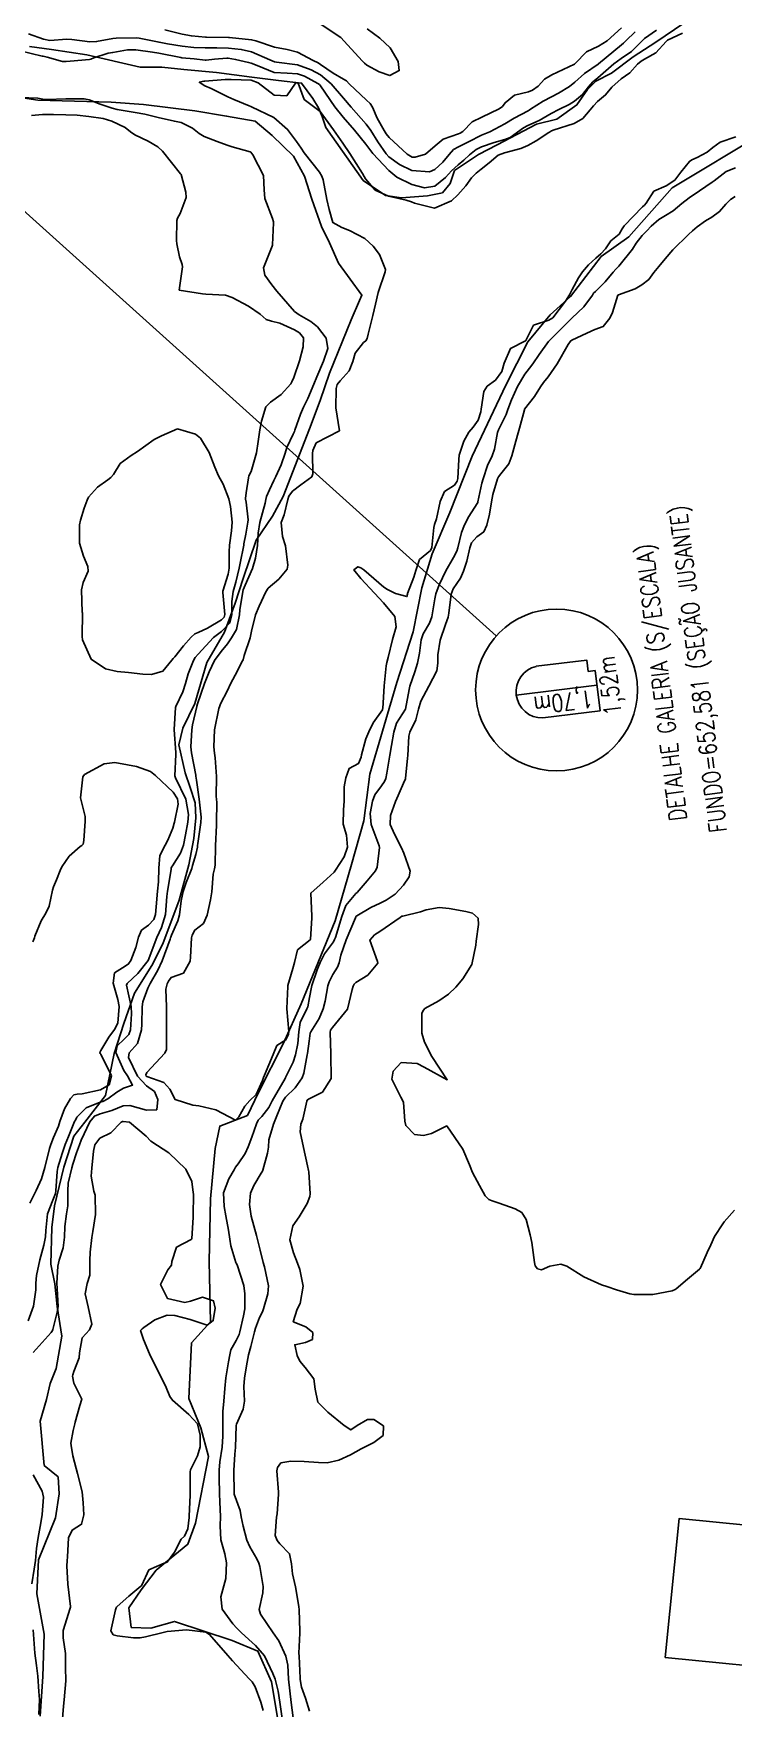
# Model space of a CAD drawing. Header units: metres. Extents: x 292545 to 299085, y 7450245 to 7463078.
# Drawn here: x 296717.6 to 296778.2, y 7461108.6 to 7461253.4 of the extents above; entities that cross this region are included whole.
import ezdxf

# ---------------------------------------------------------------- set-up
doc = ezdxf.new("R2010")
doc.units = ezdxf.units.M
doc.linetypes.add('CONTINUO', pattern=[0])
for name, color, linetype in [('Curvas de Nivel 1m', 11, 'Continuous'), ('Curvas de Nivel 5m', 15, 'Continuous'), ('Edificações', 30, 'Continuous'), ('Hidrografia', 140, 'Continuous'), ('TEXTO', 45, 'Continuous')]:
    doc.layers.add(name, color=color, linetype=linetype)
doc.styles.add('ROMANS', font='romans', dxfattribs={"height": 0.2})

msp = doc.modelspace()

# ---------------------------------------------------------------- linework, layer by layer
at = {"layer": 'Curvas de Nivel 1m', "flags": 128}
for points, elevation in [([(296771.54, 7461253.68), (296770.5, 7461252.94), (296770.37, 7461252.85), (296770.25, 7461252.72), (296769.37, 7461251.84), (296768.48, 7461251.23), (296767.83, 7461250.75), (296766.46, 7461249.56), (296766.03, 7461249.2), (296765.65, 7461248.78), (296765.12, 7461248.1), (296764.43, 7461247.52), (296763.98, 7461247.25), (296763.08, 7461246.81), (296762.42, 7461246.46), (296761.37, 7461245.87), (296760.41, 7461245.44), (296760.02, 7461245.24), (296759.5, 7461244.85), (296758.86, 7461244.39), (296758.4, 7461244.22), (296757.48, 7461243.96), (296756.39, 7461243.58), (296755.93, 7461243.35), (296755.34, 7461242.9), (296754.86, 7461242.42), (296754.37, 7461242.04), (296753.78, 7461241.5), (296753.26, 7461240.92), (296752.35, 7461240.18), (296751.45, 7461240.05), (296750.35, 7461240.32), (296749.06, 7461240.97), (296748.36, 7461241.55), (296746.99, 7461243), (296746.73, 7461243.35), (296746.39, 7461243.82), (296745.41, 7461245.02), (296744.42, 7461246.14), (296743.71, 7461247.04), (296742.45, 7461248.85), (296742.36, 7461248.96), (296742.24, 7461249.05), (296741.07, 7461249.68), (296740.46, 7461249.89), (296739.59, 7461249.96), (296738.46, 7461250.02), (296736.98, 7461250.61), (296736.47, 7461250.83), (296736.24, 7461250.89), (296735.12, 7461251.14), (296734.47, 7461251.25), (296734.37, 7461251.26), (296733.28, 7461251.16), (296732.57, 7461251.07), (296732.47, 7461251.07), (296731.52, 7461251.18), (296730.47, 7461251.28), (296730.37, 7461251.3), (296728.48, 7461251.68), (296727.92, 7461251.78), (296726.48, 7461251.97), (296725.77, 7461251.96), (296724.48, 7461251.75), (296724.09, 7461251.67), (296722.86, 7461251.29), (296722.59, 7461251.17), (296722.47, 7461251.14), (296720.79, 7461250.98), (296720.47, 7461250.96), (296720.13, 7461250.97), (296718.8, 7461251.34), (296718.47, 7461251.41), (296718.39, 7461251.42), (296716.48, 7461251.88)], 652), ([(296768.51, 7461253.88), (296767.25, 7461252.76), (296766.5, 7461252.3), (296765.47, 7461251.8), (296764.49, 7461250.79), (296764.42, 7461250.74), (296762.46, 7461249.82), (296761.84, 7461249.44), (296761.29, 7461248.83), (296760.81, 7461248.47), (296760.45, 7461248.35), (296759.25, 7461248.04), (296758.43, 7461247.39), (296758.21, 7461247.08), (296757.93, 7461246.87), (296756.42, 7461246.16), (296755.57, 7461245.74), (296754.76, 7461244.91), (296754.55, 7461244.76), (296754.4, 7461244.7), (296753.07, 7461244.25), (296752.39, 7461243.66), (296751.53, 7461242.94), (296750.66, 7461242.68), (296750.38, 7461242.7), (296749.95, 7461242.96), (296748.4, 7461244.38), (296748.13, 7461244.71), (296747.96, 7461244.99), (296747.36, 7461246.05), (296746.97, 7461247), (296746.77, 7461247.34), (296746.44, 7461247.62), (296744.94, 7461249.03), (296744.71, 7461249.28), (296744.46, 7461249.43), (296743.56, 7461249.94), (296742.47, 7461250.71), (296742.26, 7461250.84), (296741.83, 7461251.06), (296740.48, 7461251.76), (296739.59, 7461251.99), (296738.49, 7461252.19), (296736.87, 7461252.74), (296736.5, 7461252.84), (296734.6, 7461253.05), (296734.5, 7461253.05), (296732.61, 7461253.07), (296732.5, 7461253.07), (296731.29, 7461253.18), (296730.5, 7461253.33), (296728.98, 7461253.69)], 654), ([(296769.69, 7461253.54), (296768.88, 7461252.74), (296768.68, 7461252.55), (296768.49, 7461252.4), (296766.52, 7461250.77), (296766.47, 7461250.74), (296765.31, 7461249.93), (296764.46, 7461249.18), (296763.99, 7461248.8), (296763.04, 7461248.21), (296762.44, 7461247.91), (296761.73, 7461247.53), (296760.64, 7461246.84), (296760.51, 7461246.75), (296760.42, 7461246.71), (296759.21, 7461246.06), (296758.41, 7461245.58), (296757.1, 7461244.88), (296756.4, 7461244.58), (296755.26, 7461244.03), (296754.39, 7461243.59), (296753.96, 7461243.34), (296753.58, 7461242.92), (296753.04, 7461242.26), (296752.36, 7461241.61), (296751.88, 7461241.41), (296750.36, 7461241.53), (296749.29, 7461242.05), (296748.38, 7461242.73), (296748.15, 7461242.98), (296747.43, 7461244.03), (296746.81, 7461245), (296746.41, 7461245.55), (296745.1, 7461247.02), (296744.44, 7461247.79), (296743.37, 7461249.04), (296742.46, 7461249.81), (296741.66, 7461250.25), (296740.47, 7461250.66), (296738.66, 7461250.91), (296738.47, 7461250.94), (296738.09, 7461251.1), (296736.48, 7461251.81), (296735.61, 7461252.01), (296734.49, 7461252.12), (296733.5, 7461252.15), (296732.49, 7461252.13), (296731.49, 7461252.17), (296730.49, 7461252.28), (296729.21, 7461252.49), (296728.49, 7461252.63), (296726.76, 7461252.97), (296726.5, 7461253), (296724.79, 7461252.97), (296724.5, 7461252.94), (296723.09, 7461252.68), (296722.49, 7461252.65), (296720.94, 7461252.86), (296720.5, 7461252.88), (296719.03, 7461252.79), (296718.5, 7461252.88), (296717.19, 7461253.35)], 653), ([(296773.78, 7461253.41), (296772.49, 7461252.81), (296772.43, 7461252.76), (296772.37, 7461252.7), (296771.48, 7461251.71), (296770.48, 7461251.16), (296770.2, 7461251), (296769.88, 7461250.73), (296769.21, 7461249.99), (296768.46, 7461249.47), (296767.66, 7461248.75), (296767.12, 7461248.08), (296766.43, 7461247.49), (296766.07, 7461247.13), (296765.78, 7461246.78), (296765.16, 7461246.04), (296764.41, 7461245.61), (296762.6, 7461245.02), (296762.4, 7461244.93), (296762.33, 7461244.89), (296762.21, 7461244.82), (296761.13, 7461244.09), (296760.39, 7461243.7), (296759.79, 7461243.45), (296758.39, 7461243.07), (296757.82, 7461242.87), (296757.05, 7461242.2), (296756.36, 7461241.65), (296755.94, 7461241.31), (296755.51, 7461240.9), (296755.03, 7461240.22), (296754.34, 7461239.44), (296753.79, 7461238.92), (296752.33, 7461238.28), (296750.58, 7461238.71), (296750.33, 7461238.83), (296749.86, 7461238.96), (296748.34, 7461239.33), (296747.19, 7461239.84), (296746.35, 7461240.82), (296746.25, 7461241.01), (296746.1, 7461241.27), (296745, 7461243.02), (296744.39, 7461243.91), (296743.58, 7461245.04), (296742.43, 7461246.65), (296741.84, 7461247.06), (296741.05, 7461247.68), (296740.53, 7461249.08), (296740.49, 7461249.11), (296740.45, 7461249.12), (296740.41, 7461249.13), (296740.3, 7461249.08), (296739.54, 7461248), (296738.44, 7461248.05), (296737.08, 7461249.11), (296736.46, 7461249.36), (296734.72, 7461249.41), (296734.46, 7461249.41), (296734.2, 7461249.41), (296732.45, 7461249.27), (296732.36, 7461249.26), (296731.97, 7461249.17), (296732.45, 7461248.87), (296732.99, 7461248.62), (296734.44, 7461247.91), (296734.97, 7461247.67), (296736.29, 7461247.12), (296736.43, 7461247.08), (296736.5, 7461247.05), (296738.42, 7461246.13), (296739.61, 7461245.09), (296740.39, 7461244.05), (296740.78, 7461243.46), (296741.05, 7461243.07), (296742.36, 7461241.4), (296742.57, 7461241.05), (296742.68, 7461240.72), (296743, 7461239.04), (296743.2, 7461238.17), (296743.54, 7461237.04), (296744.31, 7461236.62), (296744.97, 7461236.36), (296746.29, 7461235.65), (296747.02, 7461235), (296747.55, 7461234.26), (296748.07, 7461232.98), (296748.05, 7461232.77), (296747.45, 7461230.99), (296747.23, 7461229.99), (296746.99, 7461229), (296746.57, 7461227.38), (296746.51, 7461227.01), (296746.38, 7461226.81), (296746.19, 7461226.67), (296745.45, 7461225.74), (296745.25, 7461225.02), (296744.95, 7461224.22), (296744.15, 7461223.36), (296743.91, 7461223.03), (296743.81, 7461222.7), (296743.8, 7461221.03), (296744.09, 7461219.03), (296742.08, 7461217.98), (296741.8, 7461217.34), (296741.76, 7461217.06), (296741.81, 7461215.31), (296741.71, 7461215.06), (296740.75, 7461214.36), (296740.03, 7461213.8), (296739.73, 7461213.38), (296739.64, 7461213.08), (296739.33, 7461211.77), (296739.06, 7461211.09), (296739.18, 7461209.9), (296739.44, 7461209.09), (296739.64, 7461207.4), (296739.57, 7461207.08), (296738.85, 7461206.19), (296737.94, 7461205.41), (296737.74, 7461205.1), (296737.16, 7461203.86), (296736.84, 7461203.12), (296736.48, 7461201.71), (296736.38, 7461201.12), (296735.87, 7461199.59), (296735.76, 7461199.24), (296735.72, 7461199.13), (296735.07, 7461197.91), (296734.67, 7461197.14), (296734.4, 7461196.57), (296733.82, 7461195.43), (296733.71, 7461195.15), (296733.67, 7461195.01), (296733.28, 7461193.16), (296733.24, 7461191.69), (296733.29, 7461191.16), (296733.35, 7461190.74), (296733.47, 7461189.15), (296733.44, 7461187.43), (296733.46, 7461187.15), (296733.48, 7461186.92), (296733.46, 7461185.15), (296733.45, 7461184.92), (296733.39, 7461183.15), (296733.34, 7461181.46), (296733.29, 7461181.16), (296733.17, 7461180.69), (296733.07, 7461179.16), (296732.94, 7461178.48), (296732.65, 7461177.16), (296732.33, 7461176.43), (296731.58, 7461175.86), (296731.35, 7461175.41), (296731.3, 7461175.18), (296731.21, 7461173.53), (296731.17, 7461173.18), (296730.6, 7461172.13), (296729.53, 7461171.75), (296729.3, 7461171.43), (296729.2, 7461171.2), (296729.07, 7461170.76), (296729.14, 7461169.21), (296729.15, 7461168.86), (296729.15, 7461167.2), (296729.13, 7461165.53), (296728.98, 7461165.21), (296727.44, 7461163.55), (296727.34, 7461163.33), (296727.37, 7461163.23), (296727.43, 7461163.19), (296728.91, 7461162.69), (296729.42, 7461162.11), (296729.89, 7461161.2), (296731.41, 7461160.71), (296731.93, 7461160.65), (296733.4, 7461160.31), (296735.11, 7461159.41), (296735.39, 7461159.7), (296735.9, 7461160.63), (296736.34, 7461161.12), (296736.89, 7461161.65), (296737.43, 7461162.86), (296737.53, 7461163.11), (296737.62, 7461163.3), (296738.37, 7461165.1), (296738.69, 7461165.87), (296739.47, 7461166.36), (296739.69, 7461166.87), (296739.71, 7461167.08), (296739.55, 7461169.04), (296739.55, 7461169.08), (296739.62, 7461170.98), (296739.63, 7461171.08), (296740.08, 7461172.54), (296740.21, 7461173.07), (296740.48, 7461174.15), (296741.57, 7461175.03), (296741.59, 7461175.05), (296741.72, 7461176.93), (296741.72, 7461177.06), (296741.62, 7461179.06), (296742.68, 7461180), (296743.64, 7461180.88), (296743.77, 7461181.04), (296744.5, 7461182.19), (296744.8, 7461183.02), (296744.71, 7461184.06), (296744.43, 7461185.02), (296744.46, 7461186.27), (296744.5, 7461187.02), (296744.5, 7461188.25), (296744.64, 7461189.02), (296744.93, 7461189.84), (296745.76, 7461190.26), (296745.97, 7461190.8), (296746.02, 7461191.01), (296746.39, 7461192.39), (296746.65, 7461193), (296747.03, 7461193.77), (296747.81, 7461194.9), (296747.83, 7461194.98), (296747.84, 7461195.01), (296747.96, 7461196.99), (296748.13, 7461198.72), (296748.19, 7461198.99), (296748.31, 7461199.43), (296748.7, 7461200.98), (296749.01, 7461202.09), (296748.9, 7461202.97), (296747.92, 7461204.16), (296747.12, 7461205), (296745.95, 7461206.26), (296745.35, 7461207.02), (296745.7, 7461207.27), (296745.95, 7461207.19), (296746.2, 7461207.01), (296747.94, 7461205.5), (296748.26, 7461205.3), (296748.96, 7461204.97), (296749.93, 7461204.69), (296749.98, 7461204.91), (296749.99, 7461204.96), (296750.52, 7461206.38), (296750.71, 7461206.95), (296751.02, 7461207.89), (296751.97, 7461208.68), (296752.08, 7461208.94), (296752.25, 7461210.68), (296752.32, 7461210.94), (296752.5, 7461211.43), (296752.81, 7461212.93), (296753.18, 7461213.78), (296754.04, 7461214.34), (296754.29, 7461214.67), (296754.35, 7461214.91), (296754.43, 7461216.55), (296754.47, 7461216.91), (296754.87, 7461218.12), (296755.3, 7461218.9), (296755.66, 7461219.34), (296756.11, 7461219.94), (296756.34, 7461220.67), (296756.37, 7461220.89), (296756.59, 7461222.43), (296756.87, 7461222.88), (296757.6, 7461223.42), (296758.16, 7461224.17), (296758.34, 7461224.87), (296758.89, 7461226.15), (296760.19, 7461226.8), (296760.22, 7461226.82), (296760.22, 7461226.84), (296760.89, 7461228.15), (296762.21, 7461228.61), (296762.55, 7461228.81), (296763.66, 7461230.23), (296763.99, 7461230.79), (296764.08, 7461230.95), (296764.24, 7461231.24), (296764.78, 7461232.26), (296765.14, 7461232.78), (296765.65, 7461233.39), (296766.27, 7461233.96), (296766.71, 7461234.33), (296767.11, 7461234.76), (296767.59, 7461235.46), (296768.3, 7461236.04), (296768.57, 7461236.49), (296768.74, 7461236.74), (296770.33, 7461238.41), (296770.5, 7461238.55), (296770.64, 7461238.72), (296771.3, 7461239.75), (296772.35, 7461240.2), (296773.11, 7461240.69), (296773.64, 7461241.4), (296774.38, 7461242.32), (296774.59, 7461242.46), (296775.06, 7461242.66), (296775.91, 7461243.13), (296776.39, 7461243.53), (296777.05, 7461243.99), (296778.4, 7461244.44)], 651), ([(296716.44, 7461247.86), (296718, 7461247.78), (296718.44, 7461247.71), (296718.78, 7461247.68), (296720.44, 7461247.73), (296722, 7461247.73), (296722.44, 7461247.64), (296723.4, 7461247.28), (296724.43, 7461246.92), (296724.88, 7461246.81), (296726.42, 7461246.55), (296727.25, 7461246.4), (296728.42, 7461246.11), (296729.82, 7461245.79), (296730.41, 7461245.68), (296731.4, 7461245.19), (296731.97, 7461244.75), (296732.4, 7461244.49), (296733.51, 7461244.04), (296734.39, 7461243.72), (296734.83, 7461243.58), (296736.38, 7461243.15), (296736.42, 7461243.12), (296736.6, 7461242.89), (296737.54, 7461241.11), (296737.59, 7461239.86), (296737.63, 7461239.11), (296738.32, 7461237.4), (296738.4, 7461237.1), (296738.4, 7461237.01), (296738.32, 7461235.1), (296738.31, 7461235.07), (296738.28, 7461235), (296737.53, 7461233.11), (296737.63, 7461232.49), (296738.25, 7461231.64), (296738.68, 7461231.1), (296740.22, 7461229.36), (296740.6, 7461229.07), (296741.62, 7461228.47), (296742.2, 7461228.03), (296742.94, 7461227.04), (296743.08, 7461226.15), (296742.72, 7461225.04), (296742.15, 7461223.71), (296741.89, 7461223.06), (296741.37, 7461221.83), (296741, 7461221.07), (296740.73, 7461220.46), (296740.24, 7461219.08), (296740.2, 7461218.97), (296740.09, 7461218.74), (296739.56, 7461217.6), (296739.39, 7461217.09), (296739.05, 7461216.1), (296738.6, 7461215.09), (296738.42, 7461214.72), (296738.04, 7461213.92), (296737.78, 7461213.35), (296737.74, 7461213.1), (296737.68, 7461212.77), (296737.2, 7461211.11), (296737.06, 7461210.18), (296737.01, 7461209.11), (296736.85, 7461208.01), (296736.59, 7461207.12), (296735.94, 7461205.69), (296735.78, 7461205.28), (296735.74, 7461205.13), (296735.49, 7461203.55), (296735.46, 7461203.13), (296735.18, 7461201.85), (296734.77, 7461201.14), (296734.4, 7461200.62), (296733.87, 7461199.95), (296733.3, 7461199.16), (296732.82, 7461198.19), (296732.42, 7461197.17), (296731.82, 7461195.41), (296731.76, 7461195.23), (296731.75, 7461195.18), (296731.38, 7461193.61), (296731.32, 7461193.18), (296731.25, 7461191.71), (296731.29, 7461191.18), (296731.66, 7461189.26), (296731.68, 7461189.18), (296731.74, 7461188.81), (296731.97, 7461187.18), (296732.13, 7461185.61), (296732.11, 7461185.17), (296731.84, 7461183.34), (296731.83, 7461183.18), (296731.81, 7461183.04), (296731.66, 7461182.4), (296731.4, 7461181.43), (296731.32, 7461181.18), (296730.85, 7461179.97), (296730.58, 7461179.19), (296730.41, 7461178.39), (296730.26, 7461177.19), (296730.12, 7461176.67), (296729.58, 7461175.42), (296729.51, 7461175.26), (296729.49, 7461175.2), (296729.44, 7461175.07), (296728.75, 7461173.21), (296728.38, 7461172.38), (296727.73, 7461171.23), (296727.52, 7461170.85), (296727.08, 7461169.66), (296727.04, 7461169.23), (296727.01, 7461167.72), (296726.97, 7461167.24), (296726.64, 7461166.06), (296725.91, 7461165.25), (296725.84, 7461164.85), (296726.64, 7461163.24), (296727.42, 7461162.39), (296728.09, 7461161.89), (296728.4, 7461161.22), (296728.29, 7461160.33), (296727.4, 7461160.29), (296725.96, 7461160.69), (296725.4, 7461160.67), (296724.4, 7461160.25), (296723.39, 7461159.98), (296722.9, 7461159.77), (296722.5, 7461159.28), (296721.76, 7461157.69), (296721.6, 7461157.3), (296721.36, 7461156.61), (296721.03, 7461155.62), (296720.94, 7461155.3), (296720.64, 7461153.99), (296720.6, 7461153.31), (296720.59, 7461152.02), (296720.49, 7461151.31), (296720.35, 7461150.24), (296720.31, 7461149.31), (296720.19, 7461148.38), (296719.86, 7461147.31), (296719.74, 7461146.81), (296719.65, 7461145.32), (296719.67, 7461144.86), (296719.76, 7461143.31), (296719.69, 7461142.81), (296719.29, 7461141.32), (296719.26, 7461141.23), (296719.17, 7461141.06), (296717.61, 7461139.34)], 652), ([(296717.46, 7461246.3), (296718.42, 7461246.37), (296719.36, 7461246.38), (296720.42, 7461246.36), (296721.41, 7461246.31), (296722.42, 7461246.22), (296723.67, 7461246.02), (296724.41, 7461245.81), (296725.55, 7461245.25), (296726.02, 7461244.87), (296726.4, 7461244.61), (296727.55, 7461244.07), (296728.39, 7461243.59), (296728.8, 7461243.22), (296730.36, 7461241.26), (296730.39, 7461241.22), (296730.4, 7461241.2), (296730.82, 7461239.67), (296730.84, 7461239.19), (296730.32, 7461237.81), (296730.1, 7461237.42), (296730.02, 7461237.2), (296730, 7461235.49), (296730.02, 7461235.2), (296730.27, 7461234.06), (296730.48, 7461233.41), (296730.52, 7461233.2), (296730.24, 7461231.2), (296732.24, 7461230.87), (296732.55, 7461230.85), (296734.24, 7461230.75), (296734.82, 7461230.56), (296736.22, 7461229.82), (296737.23, 7461229.11), (296737.75, 7461228.64), (296738.21, 7461228.52), (296738.95, 7461228.35), (296740.2, 7461227.76), (296740.63, 7461227.5), (296740.98, 7461227.07), (296740.96, 7461226.29), (296740.63, 7461225.07), (296740.15, 7461223.65), (296739.97, 7461223.25), (296739.88, 7461223.08), (296739.07, 7461222.16), (296738.13, 7461221.5), (296737.73, 7461221.11), (296737.35, 7461219.86), (296737.2, 7461219.11), (296737.08, 7461218.11), (296736.92, 7461217.12), (296736.45, 7461215.52), (296736.27, 7461215.13), (296736.22, 7461214.96), (296736.03, 7461213.68), (296735.97, 7461213.18), (296735.98, 7461213.13), (296736.02, 7461212.85), (296736.2, 7461211.32), (296736.18, 7461211.13), (296735.99, 7461210.09), (296735.84, 7461209.27), (296735.82, 7461209.13), (296735.5, 7461207.59), (296735.42, 7461207.14), (296735.13, 7461205.95), (296734.9, 7461205.14), (296734.79, 7461204.27), (296734.8, 7461203.14), (296734.62, 7461202.42), (296733.89, 7461201.69), (296733.21, 7461201.16), (296731.87, 7461199.71), (296731.63, 7461199.42), (296731.47, 7461199.18), (296731.01, 7461198.02), (296730.79, 7461197.19), (296730.55, 7461196.47), (296729.94, 7461195.2), (296729.91, 7461195.1), (296729.81, 7461193.2), (296729.81, 7461193.18), (296729.93, 7461191.2), (296729.93, 7461191.03), (296729.85, 7461189.2), (296729.91, 7461189.02), (296730.8, 7461187.19), (296731.04, 7461185.85), (296730.97, 7461185.19), (296730.77, 7461184.1), (296730.6, 7461183.19), (296730.36, 7461182.5), (296729.65, 7461181.42), (296729.56, 7461181.29), (296729.55, 7461181.2), (296729.54, 7461181.09), (296729.22, 7461179.21), (296729.17, 7461178.76), (296729.04, 7461177.21), (296728.71, 7461176.09), (296728.31, 7461175.22), (296727.55, 7461173.23), (296726.66, 7461172.11), (296725.73, 7461171.25), (296725.68, 7461171.09), (296726.07, 7461169.24), (296726.11, 7461168.63), (296726.01, 7461167.24), (296725.88, 7461166.84), (296725.47, 7461166.43), (296724.87, 7461165.85), (296724.75, 7461165.26), (296725.44, 7461163.73), (296725.76, 7461163.25), (296726.2, 7461162.46), (296725.42, 7461162.19), (296724.84, 7461161.83), (296724.06, 7461161.26), (296723.63, 7461161.05), (296723.41, 7461160.98), (296722.19, 7461160.5), (296721.39, 7461159.67), (296721.26, 7461159.43), (296721.19, 7461159.3), (296720.65, 7461158.02), (296720.38, 7461157.31), (296720.12, 7461156.54), (296719.73, 7461155.32), (296719.67, 7461154.99), (296719.57, 7461153.32), (296719.54, 7461153.09), (296719.3, 7461152.51), (296718.85, 7461151.33), (296718.71, 7461149.89), (296718.68, 7461149.33), (296718.53, 7461148.61), (296718.17, 7461147.34), (296717.88, 7461145.99), (296717.82, 7461145.34), (296717.82, 7461144.74), (296717.63, 7461143.34), (296717.18, 7461142.08)], 653), ([(296739.24, 7461107.09), (296738.97, 7461108.91), (296738.95, 7461109.09), (296738.8, 7461110.06), (296738.53, 7461111.09), (296738.35, 7461111.57), (296737.62, 7461113.1), (296736.85, 7461113.99), (296736.26, 7461114.52), (296735.6, 7461115.13), (296735.23, 7461115.49), (296734.87, 7461115.86), (296733.94, 7461117.15), (296733.83, 7461118.22), (296734.11, 7461119.15), (296734.27, 7461119.8), (296734.34, 7461121.15), (296734.17, 7461121.92), (296733.85, 7461123.15), (296733.78, 7461124.34), (296733.8, 7461125.15), (296733.76, 7461126.38), (296733.73, 7461127.15), (296733.68, 7461128.49), (296733.69, 7461129.15), (296733.76, 7461129.87), (296733.94, 7461131.15), (296734.01, 7461132.1), (296734.01, 7461133.15), (296734.02, 7461134.22), (296734.1, 7461135.14), (296734.18, 7461136.21), (296734.27, 7461137.14), (296734.51, 7461138.52), (296734.61, 7461139.14), (296734.71, 7461139.57), (296735.16, 7461140.38), (296735.41, 7461140.89), (296735.48, 7461141.13), (296735.81, 7461142.5), (296735.9, 7461143.12), (296735.91, 7461144.42), (296735.84, 7461145.12), (296735.24, 7461146.9), (296735.16, 7461147.05), (296735.13, 7461147.13), (296734.69, 7461148.57), (296734.61, 7461149.14), (296734.5, 7461149.92), (296734.28, 7461151.15), (296734.12, 7461151.97), (296734.06, 7461153.15), (296734.52, 7461154.34), (296734.98, 7461155.14), (296735.11, 7461155.36), (296735.34, 7461155.66), (296735.93, 7461156.55), (296736.19, 7461157.12), (296736.53, 7461157.96), (296736.91, 7461159.11), (296737.08, 7461159.43), (296737.39, 7461159.74), (296737.98, 7461160.53), (296738.29, 7461161.1), (296739.4, 7461163.04), (296739.42, 7461163.08), (296739.43, 7461163.11), (296740.09, 7461164.43), (296740.29, 7461165.07), (296740.49, 7461166.05), (296740.58, 7461167.07), (296740.7, 7461167.86), (296741.29, 7461169.06), (296741.36, 7461169.21), (296741.51, 7461170.02), (296741.67, 7461170.91), (296741.7, 7461171.06), (296742.18, 7461172.42), (296742.42, 7461173.05), (296742.81, 7461173.8), (296743.57, 7461174.84), (296743.68, 7461175.04), (296743.75, 7461175.22), (296744.3, 7461177.03), (296744.65, 7461177.99), (296745.51, 7461179.01), (296745.62, 7461179.12), (296746.51, 7461180.13), (296747.22, 7461180.99), (296747.35, 7461181.29), (296747.56, 7461182.99), (296747.53, 7461183.14), (296746.83, 7461185), (296746.76, 7461185.95), (296746.95, 7461187), (296747.16, 7461187.55), (296747.73, 7461188.34), (296748, 7461188.72), (296748.1, 7461188.98), (296748.19, 7461189.43), (296748.47, 7461190.98), (296748.6, 7461191.81), (296748.79, 7461192.97), (296749.03, 7461193.74), (296749.81, 7461194.96), (296750.12, 7461196.67), (296750.2, 7461196.96), (296750.62, 7461198.19), (296750.85, 7461198.95), (296751.01, 7461199.81), (296751.18, 7461200.95), (296751.35, 7461201.48), (296751.9, 7461202.41), (296752.09, 7461202.94), (296752.35, 7461204.51), (296752.44, 7461204.93), (296752.74, 7461205.72), (296753.29, 7461206.92), (296753.96, 7461208.07), (296754.26, 7461208.62), (296754.34, 7461208.91), (296754.65, 7461210.25), (296754.91, 7461210.9), (296755.29, 7461211.62), (296756.02, 7461212.74), (296756.07, 7461212.84), (296756.08, 7461212.89), (296756.43, 7461214.5), (296756.52, 7461214.89), (296756.9, 7461216.04), (296757.31, 7461216.88), (296757.51, 7461217.44), (296757.77, 7461218.87), (296757.85, 7461219.12), (296758.1, 7461219.58), (296758.53, 7461220.45), (296758.68, 7461220.86), (296758.98, 7461221.71), (296759.49, 7461222.85), (296760.15, 7461223.94), (296760.55, 7461224.45), (296760.84, 7461224.83), (296761.38, 7461225.62), (296762.19, 7461226.76), (296762.24, 7461226.82), (296764.21, 7461228.77), (296765.25, 7461229.75), (296765.99, 7461230.77), (296766.09, 7461230.92), (296766.24, 7461231.07), (296767.09, 7461231.92), (296767.79, 7461232.75), (296768.02, 7461233), (296768.27, 7461233.26), (296769.45, 7461234.73), (296769.77, 7461235.24), (296770.3, 7461235.92), (296770.7, 7461236.32), (296771.08, 7461236.71), (296771.73, 7461237.29), (296772.32, 7461237.66), (296772.96, 7461238.06), (296773.71, 7461238.68), (296774.34, 7461239.18), (296775.24, 7461239.77), (296776.35, 7461240.52), (296776.42, 7461240.58), (296776.51, 7461240.65), (296777.56, 7461241.44), (296778.37, 7461241.78)], 652), ([(296740.1, 7461107.75), (296739.92, 7461109.08), (296739.8, 7461110.09), (296739.7, 7461111.08), (296739.62, 7461112.29), (296739.47, 7461113.08), (296738.86, 7461114.4), (296738.37, 7461115.09), (296737.28, 7461116.71), (296737.16, 7461117.11), (296737.47, 7461118.54), (296737.49, 7461119.1), (296737.21, 7461120.83), (296737.12, 7461121.11), (296736.94, 7461121.48), (296736.34, 7461122.52), (296736.09, 7461123.12), (296735.77, 7461124.33), (296735.61, 7461125.13), (296735.51, 7461125.66), (296735, 7461127.09), (296734.99, 7461127.14), (296734.95, 7461129.14), (296735.05, 7461130.54), (296735.12, 7461131.13), (296735.17, 7461133.03), (296735.2, 7461133.13), (296735.78, 7461134.44), (296735.88, 7461135.12), (296735.84, 7461136.4), (296735.88, 7461137.12), (296736.06, 7461138.19), (296736.24, 7461139.12), (296736.43, 7461139.84), (296736.75, 7461141.11), (296736.84, 7461141.45), (296737.19, 7461142.35), (296737.43, 7461142.86), (296737.52, 7461143.11), (296737.9, 7461144.42), (296737.96, 7461145.1), (296737.62, 7461146.73), (296737.51, 7461147.11), (296737.25, 7461148.17), (296737.02, 7461149.11), (296736.92, 7461149.46), (296736.46, 7461151.12), (296736.31, 7461152.12), (296736.4, 7461153.12), (296736.68, 7461153.76), (296737.33, 7461154.85), (296737.43, 7461155.01), (296737.46, 7461155.11), (296737.88, 7461156.58), (296737.95, 7461157.1), (296738, 7461157.73), (296738.39, 7461159.09), (296738.69, 7461159.8), (296739.2, 7461161.08), (296739.42, 7461161.41), (296740.27, 7461162.22), (296740.88, 7461163.07), (296741.02, 7461163.48), (296741.32, 7461165.06), (296741.33, 7461165.19), (296741.47, 7461166.26), (296741.58, 7461166.96), (296741.62, 7461167.06), (296742.33, 7461168.21), (296742.7, 7461169.05), (296742.86, 7461169.7), (296743.1, 7461171.04), (296743.2, 7461171.37), (296743.54, 7461172.03), (296743.93, 7461172.65), (296744.07, 7461173.03), (296744.21, 7461173.68), (296744.69, 7461175.02), (296745.5, 7461176.92), (296745.53, 7461177.01), (296745.55, 7461177.06), (296745.59, 7461177.1), (296746.8, 7461177.8), (296747.61, 7461178.2), (296748.14, 7461178.45), (296748.93, 7461178.97), (296749.63, 7461179.74), (296750.13, 7461180.46), (296750.23, 7461180.95), (296749.67, 7461182.52), (296749.47, 7461182.96), (296748.86, 7461184.15), (296748.49, 7461184.98), (296748.51, 7461185.78), (296748.96, 7461186.97), (296749.19, 7461187.5), (296749.74, 7461188.76), (296749.8, 7461188.9), (296749.81, 7461188.96), (296750, 7461190.71), (296750.02, 7461190.96), (296750.1, 7461192.64), (296750.19, 7461192.96), (296750.72, 7461194.03), (296750.95, 7461194.95), (296751.13, 7461195.64), (296751.83, 7461196.94), (296752.51, 7461198.28), (296752.6, 7461198.93), (296752.61, 7461199.67), (296752.8, 7461200.93), (296753.26, 7461202.28), (296753.49, 7461202.92), (296753.56, 7461203.27), (296753.75, 7461204.91), (296753.94, 7461205.37), (296754.57, 7461206.28), (296754.83, 7461206.9), (296755.11, 7461207.75), (296755.38, 7461208.9), (296755.52, 7461209.35), (296755.99, 7461209.85), (296756.58, 7461210.3), (296756.85, 7461210.88), (296757.07, 7461211.82), (296757.25, 7461212.88), (296757.37, 7461213.53), (296757.78, 7461214.87), (296757.86, 7461215.06), (296758.05, 7461215.31), (296758.75, 7461216.17), (296759.01, 7461216.86), (296759.35, 7461218.12), (296759.57, 7461218.85), (296759.69, 7461219.26), (296760.1, 7461220.84), (296760.12, 7461220.9), (296760.96, 7461222.01), (296761.48, 7461222.83), (296761.76, 7461223.21), (296762.15, 7461223.7), (296762.92, 7461224.81), (296763.88, 7461226.49), (296764.08, 7461226.79), (296764.19, 7461226.88), (296765.5, 7461227.47), (296766.2, 7461227.78), (296766.92, 7461228.05), (296767.48, 7461228.76), (296767.71, 7461229.27), (296768.18, 7461230.75), (296768.2, 7461230.78), (296768.23, 7461230.8), (296769.67, 7461231.3), (296770.25, 7461231.65), (296770.86, 7461232.11), (296771.29, 7461232.71), (296771.72, 7461233.25), (296772.27, 7461233.89), (296772.94, 7461234.69), (296774.3, 7461235.99), (296774.64, 7461236.33), (296775.04, 7461236.66), (296775.78, 7461237.18), (296776.32, 7461237.51), (296776.99, 7461237.98), (296777.53, 7461238.64), (296777.94, 7461239.04), (296778.34, 7461239.29)], 653), ([(296717.57, 7461174.84), (296717.71, 7461175.2), (296717.75, 7461175.34), (296718.28, 7461176.65), (296718.69, 7461177.33), (296718.99, 7461177.94), (296719.26, 7461179.32), (296719.35, 7461179.6), (296719.63, 7461180.21), (296719.94, 7461181.02), (296720.08, 7461181.32), (296720.73, 7461182.24), (296721.67, 7461183.09), (296721.8, 7461183.17), (296721.92, 7461183.3), (296721.98, 7461183.6), (296722.11, 7461185.29), (296722.1, 7461185.69), (296721.71, 7461187.3), (296721.91, 7461189.12), (296722.04, 7461189.3), (296723.75, 7461190.24), (296724.68, 7461190.34), (296725.75, 7461190.15), (296726.53, 7461190.01), (296727.75, 7461189.57), (296728.19, 7461189.22), (296729.72, 7461187.77), (296730.09, 7461187.2), (296730.15, 7461186.75), (296729.82, 7461185.2), (296729.8, 7461185.09), (296729.69, 7461184.68), (296729.25, 7461183.63), (296729.01, 7461183.21), (296728.57, 7461182.3), (296728.46, 7461181.21), (296728.44, 7461180.03), (296728.37, 7461179.22), (296728.25, 7461177.86), (296728.19, 7461177.22), (296728.04, 7461176.78), (296727.59, 7461176.29), (296726.97, 7461175.85), (296726.7, 7461175.24), (296726.47, 7461174.34), (296726.06, 7461173.24), (296725.86, 7461172.94), (296725.55, 7461172.73), (296724.65, 7461172.15), (296724.53, 7461171.26), (296724.92, 7461169.85), (296725.03, 7461169.25), (296724.93, 7461167.82), (296724.65, 7461167.26), (296724.14, 7461166.6), (296723.46, 7461165.45), (296723.39, 7461165.33), (296723.37, 7461165.27), (296723.39, 7461165.2), (296723.45, 7461165.12), (296724.39, 7461163.26), (296724.19, 7461162.49), (296723.42, 7461162.05), (296721.83, 7461161.7), (296721.42, 7461161.67), (296721.12, 7461161.6), (296720.83, 7461161.31), (296720.32, 7461160.4), (296719.92, 7461159.31), (296719.78, 7461158.91), (296719.37, 7461157.93), (296719.12, 7461157.32), (296719.01, 7461156.98), (296718.6, 7461155.33), (296718.32, 7461154.34), (296717.86, 7461153.34), (296717.3, 7461152.25)], 654), ([(296741.52, 7461108.33), (296741.28, 7461109.06), (296741.17, 7461109.44), (296740.81, 7461110.4), (296740.71, 7461111.07), (296740.71, 7461111.18), (296740.6, 7461113.07), (296740.59, 7461113.33), (296740.67, 7461115.07), (296740.67, 7461115.27), (296740.6, 7461117.07), (296740.58, 7461117.38), (296740.3, 7461119.07), (296740.05, 7461120.2), (296739.95, 7461121.07), (296739.79, 7461121.93), (296738.95, 7461122.8), (296738.71, 7461123.09), (296738.53, 7461123.52), (296738.65, 7461125.09), (296738.7, 7461125.38), (296738.83, 7461127.09), (296738.83, 7461127.26), (296738.69, 7461129.09), (296738.73, 7461129.4), (296739.04, 7461129.79), (296739.9, 7461129.94), (296741.04, 7461129.92), (296742.28, 7461129.81), (296743.04, 7461129.8), (296744.04, 7461130.03), (296745.05, 7461130.48), (296745.99, 7461131.01), (296747.06, 7461131.56), (296747.88, 7461132.17), (296747.91, 7461132.98), (296747.08, 7461133.54), (296746.54, 7461133.54), (296745.63, 7461133.01), (296745.07, 7461132.64), (296744.52, 7461133.03), (296743.09, 7461134.18), (296742.24, 7461135.05), (296742, 7461136.17), (296741.87, 7461137.05), (296741.13, 7461138.05), (296740.66, 7461138.59), (296740.45, 7461139.07), (296740.23, 7461140), (296741.16, 7461140.21), (296741.76, 7461140.46), (296741.79, 7461141.05), (296741.18, 7461141.56), (296740.1, 7461141.99), (296740.44, 7461143.07), (296740.7, 7461143.57), (296740.95, 7461145.06), (296740.68, 7461146.51), (296740.48, 7461147.07), (296740.13, 7461147.95), (296739.82, 7461149.08), (296740.08, 7461150.28), (296740.61, 7461151.07), (296741.3, 7461152.23), (296741.54, 7461152.83), (296741.57, 7461153.06), (296741.44, 7461154.95), (296741.43, 7461155.06), (296741.34, 7461155.48), (296740.99, 7461157.07), (296740.7, 7461158.4), (296740.77, 7461159.07), (296740.94, 7461159.51), (296741.27, 7461161.06), (296741.32, 7461161.15), (296741.41, 7461161.23), (296742.63, 7461161.83), (296743.37, 7461163.04), (296743.38, 7461163.09), (296743.35, 7461165.04), (296743.35, 7461165.15), (296743.29, 7461167.04), (296743.33, 7461167.2), (296743.49, 7461167.43), (296744.8, 7461169.02), (296745.21, 7461170.71), (296745.29, 7461171.01), (296745.37, 7461171.17), (296745.53, 7461171.34), (296746.56, 7461171.97), (296747.41, 7461172.99), (296747.4, 7461173.15), (296746.74, 7461175), (296747.13, 7461175.44), (296747.58, 7461175.75), (296749.34, 7461176.96), (296749.51, 7461177.05), (296749.59, 7461177.07), (296751.11, 7461177.43), (296751.6, 7461177.61), (296752.74, 7461177.8), (296753.6, 7461177.72), (296755.03, 7461177.47), (296755.6, 7461177.32), (296756.11, 7461176.88), (296756.14, 7461176.34), (296755.93, 7461174.89), (296755.91, 7461174.55), (296755.55, 7461172.89), (296754.78, 7461171.65), (296754.17, 7461170.91), (296753.52, 7461170.31), (296752.69, 7461169.75), (296751.5, 7461169.08), (296751.37, 7461168.94), (296751.23, 7461168.67), (296751.22, 7461166.94), (296751.47, 7461166.16), (296752.1, 7461164.93), (296753.43, 7461162.92), (296751.44, 7461164), (296750.83, 7461164.33), (296749.45, 7461164.42), (296748.75, 7461163.67), (296748.64, 7461162.98), (296749.41, 7461161.4), (296749.64, 7461160.97), (296749.76, 7461159.34), (296749.83, 7461158.96), (296750.6, 7461158.17), (296751.37, 7461158.09), (296752.05, 7461158.26), (296753.38, 7461158.92), (296754.76, 7461156.91), (296755.34, 7461155.57), (296755.62, 7461154.9), (296756.22, 7461153.78), (296756.7, 7461152.88), (296757.01, 7461152.57), (296757.31, 7461152.44), (296757.93, 7461152.24), (296759.3, 7461151.77), (296759.88, 7461151.43), (296760.26, 7461150.84), (296760.6, 7461149.51), (296760.74, 7461148.84), (296760.97, 7461147.11), (296761.04, 7461146.83), (296761.24, 7461146.56), (296761.58, 7461146.48), (296762.31, 7461146.81), (296763.24, 7461146.97), (296763.76, 7461146.79), (296765.23, 7461145.87), (296766.78, 7461145.19), (296767.22, 7461145.04), (296768.08, 7461144.74), (296769.21, 7461144.42), (296769.58, 7461144.35), (296771.21, 7461144.34), (296772.89, 7461144.68), (296773.13, 7461144.77), (296773.22, 7461144.83), (296774.21, 7461145.68), (296775.24, 7461146.54), (296775.3, 7461146.6), (296775.33, 7461146.66), (296775.92, 7461147.99), (296776.23, 7461148.65), (296776.55, 7461149.37), (296777.28, 7461150.47), (296777.39, 7461150.64), (296778.28, 7461151.64)], 654), ([(296737.49, 7461108.39), (296737.31, 7461109.1), (296736.81, 7461110.43), (296736.55, 7461110.85), (296736.28, 7461111.12), (296734.84, 7461112.67), (296734.44, 7461113.14), (296732.86, 7461114.96), (296732.54, 7461115.16), (296730.86, 7461115.36), (296729.2, 7461115.2), (296728.86, 7461115.13), (296727.32, 7461114.76), (296726.86, 7461114.67), (296726.27, 7461114.65), (296724.86, 7461114.84), (296724.53, 7461114.93), (296724.32, 7461115.26), (296724.71, 7461117.08), (296724.77, 7461117.25), (296724.82, 7461117.31), (296724.88, 7461117.38), (296725.87, 7461118.27), (296726.91, 7461119.13), (296726.97, 7461119.17), (296727.01, 7461119.23), (296727.62, 7461120.53), (296728.93, 7461121.11), (296729.19, 7461121.21), (296729.82, 7461122.07), (296730.4, 7461123.19), (296730.69, 7461123.45), (296730.97, 7461124.1), (296731.1, 7461125.06), (296731.11, 7461125.18), (296731.18, 7461127), (296731.18, 7461127.18), (296731.18, 7461129.03), (296731.21, 7461129.18), (296731.81, 7461130.41), (296732.06, 7461131.17), (296732.05, 7461132.19), (296731.83, 7461133.17), (296731.08, 7461133.97), (296729.65, 7461135.2), (296729.42, 7461135.52), (296729.11, 7461136.3), (296728.68, 7461137.21), (296728.15, 7461138.2), (296727.67, 7461139.22), (296727.16, 7461140.46), (296726.89, 7461141.23), (296727.03, 7461141.38), (296727.18, 7461141.5), (296728.13, 7461142.16), (296729.19, 7461142.55), (296729.85, 7461142.53), (296731.18, 7461142.18), (296732.65, 7461141.7), (296733.18, 7461142.09), (296733.34, 7461143.16), (296733.2, 7461143.81), (296732.25, 7461144.13), (296731.2, 7461143.78), (296730.72, 7461143.66), (296729.21, 7461144.01), (296728.62, 7461145.21), (296729.24, 7461146.48), (296729.56, 7461146.88), (296729.59, 7461147.2), (296730.01, 7461148.44), (296731.26, 7461149.1), (296731.31, 7461149.13), (296731.33, 7461149.18), (296731.45, 7461151.02), (296731.45, 7461151.18), (296731.46, 7461153.03), (296731.45, 7461153.18), (296731.32, 7461154.11), (296730.82, 7461155.19), (296729.35, 7461156.6), (296728.36, 7461157.22), (296727.77, 7461157.62), (296727.37, 7461158.03), (296725.95, 7461159.24), (296725.38, 7461159.31), (296725.33, 7461159.3), (296725.21, 7461159.25), (296724.31, 7461158.32), (296723.37, 7461157.88), (296722.95, 7461157.28), (296722.82, 7461156.74), (296722.69, 7461155.28), (296722.63, 7461154.58), (296722.86, 7461153.28), (296722.96, 7461152.93), (296723, 7461151.28), (296722.75, 7461149.8), (296722.67, 7461149.29), (296722.53, 7461148.01), (296722.51, 7461147.29), (296722.5, 7461146.02), (296722.26, 7461145.29), (296722.1, 7461144.4), (296722.37, 7461143.29), (296722.69, 7461141.78), (296722.47, 7461141.29), (296721.85, 7461140.61), (296721.62, 7461139.3), (296721.58, 7461138.87), (296721.13, 7461137.68), (296721.02, 7461137.4), (296721, 7461137.3), (296721.12, 7461136.68), (296721.81, 7461135.29), (296721.63, 7461134.76), (296721.24, 7461133.3), (296721.21, 7461133.16), (296721.07, 7461132.59), (296720.87, 7461131.49), (296720.88, 7461131.3), (296721.04, 7461130.39), (296721.32, 7461129.3), (296721.44, 7461128.88), (296721.84, 7461127.29), (296721.94, 7461126.34), (296721.99, 7461125.29), (296721.79, 7461124.48), (296720.97, 7461123.98), (296720.67, 7461123.3), (296720.58, 7461121.67), (296720.55, 7461121.31), (296720.51, 7461120.89), (296720.59, 7461119.3), (296720.82, 7461117.36), (296720.83, 7461117.3), (296720.81, 7461117.22), (296720.21, 7461115.31), (296720.21, 7461114.66), (296720.39, 7461113.31), (296720.41, 7461111.72), (296720.43, 7461111.31), (296720.44, 7461110.94), (296720.29, 7461109.31), (296720.23, 7461108.75), (296720.12, 7461107.31)], 651), ([(296717.6, 7461128.76), (296718.39, 7461127.33), (296718.5, 7461126.83), (296718.38, 7461125.33), (296718.26, 7461124.62), (296718.03, 7461123.34), (296717.9, 7461122.39), (296717.79, 7461121.34), (296717.68, 7461120.59), (296717.5, 7461119.34)], 652), ([(296717.6, 7461115.34), (296717.65, 7461114.55), (296717.74, 7461113.34), (296717.89, 7461112.28), (296718, 7461111.34), (296718.1, 7461110.03), (296718.15, 7461109.34), (296718.1, 7461108.02)], 652)]:
    msp.add_lwpolyline(points, dxfattribs=dict(at, elevation=elevation))
at = {"layer": 'Curvas de Nivel 1m', "elevation": 654, "flags": 128}
msp.add_lwpolyline([(296730.09, 7461219.2), (296731.64, 7461218.73), (296732.09, 7461218.38), (296732.84, 7461217.16), (296733.32, 7461215.89), (296733.63, 7461215.15), (296734.04, 7461214.43), (296734.54, 7461213.14), (296734.68, 7461212.48), (296734.81, 7461211.14), (296734.76, 7461210.37), (296734.59, 7461209.14), (296734.55, 7461208.57), (296734.55, 7461207.14), (296734.47, 7461206.62), (296734.02, 7461205.15), (296734.02, 7461205.06), (296734.18, 7461203.15), (296734.13, 7461202.92), (296733.9, 7461202.69), (296732.69, 7461201.97), (296731.89, 7461201.59), (296731.6, 7461201.47), (296731.27, 7461201.19), (296730.62, 7461200.45), (296729.87, 7461199.5), (296729.72, 7461199.34), (296729.6, 7461199.2), (296728.82, 7461198.24), (296727.84, 7461197.95), (296727.08, 7461197.99), (296725.85, 7461198.14), (296724.88, 7461198.23), (296723.85, 7461198.45), (296722.62, 7461199.28), (296721.88, 7461200.97), (296721.85, 7461201.25), (296721.84, 7461201.29), (296721.86, 7461203.24), (296721.86, 7461203.29), (296721.85, 7461203.34), (296721.79, 7461205.29), (296721.94, 7461205.9), (296722.35, 7461206.88), (296722.34, 7461207.29), (296721.97, 7461208.18), (296721.62, 7461209.3), (296721.61, 7461210.91), (296721.69, 7461211.29), (296722.01, 7461212.34), (296722.27, 7461213.04), (296722.4, 7461213.29), (296723.16, 7461214.15), (296724.05, 7461214.8), (296724.32, 7461214.99), (296724.56, 7461215.26), (296725.13, 7461216.19), (296726.07, 7461216.9), (296726.62, 7461217.24), (296728.08, 7461218.27), (296728.7, 7461218.6), (296730.09, 7461219.2)], close=True, dxfattribs=at)
at = {"layer": 'Curvas de Nivel 5m', "elevation": 655, "flags": 128}
msp.add_lwpolyline([(296746.51, 7461253.8), (296747.59, 7461252.99), (296748.49, 7461252.13), (296749.17, 7461250.97), (296749.27, 7461250.17), (296748.46, 7461249.75), (296747.54, 7461250.07), (296746.47, 7461250.64), (296746.27, 7461250.81), (296746.06, 7461251.01), (296744.5, 7461252.73), (296744.22, 7461253.03), (296742.51, 7461254.15)], dxfattribs=at)
at = {"layer": 'Edificações'}
msp.add_lwpolyline([(296785.71, 7461123.76), (296773.48, 7461124.98), (296772.28, 7461112.97), (296784.52, 7461111.75)], close=True, dxfattribs=at)
at = {"layer": 'Hidrografia'}
for points in [[(296773.89, 7461254.28), (296771.46, 7461252.64), (296769.52, 7461251.38), (296767.63, 7461249.95), (296766.29, 7461249.26), (296765.56, 7461248.53), (296764.65, 7461247.21), (296762.9, 7461245.99), (296761.16, 7461245.54), (296757.75, 7461243.77), (296756.14, 7461242.93), (296754.05, 7461241.53), (296753.68, 7461240.4), (296753.01, 7461239.62), (296751.71, 7461239.36), (296749.48, 7461239.17), (296748.07, 7461239.39), (296746.16, 7461240.66), (296742.93, 7461245.26), (296742.61, 7461246.2), (296742.3, 7461246.97), (296741.81, 7461247.76), (296740.83, 7461249.1), (296738.82, 7461249.32), (296736.52, 7461249.62), (296733.46, 7461250.02), (296730.65, 7461250.26), (296728.72, 7461250.48), (296726.86, 7461250.48), (296722.23, 7461251.55), (296719.2, 7461252.01), (296717.28, 7461252.25)], [(296715.14, 7461248.06), (296718.01, 7461247.63), (296724.36, 7461247.44), (296727.14, 7461247.25), (296731.58, 7461246.7), (296734.33, 7461246.24), (296736.8, 7461245.81), (296738.28, 7461244.57), (296740.13, 7461242.78), (296741.07, 7461241.04), (296741.72, 7461239.07), (296742.55, 7461236.69), (296743.23, 7461235.27), (296744.03, 7461233.52), (296746.04, 7461230.77), (296745.83, 7461230.29), (296745.12, 7461228.63), (296743.23, 7461224.02), (296742.43, 7461221.65), (296741.5, 7461219.21), (296739.22, 7461213.34), (296738.32, 7461211.65), (296736.9, 7461209.58), (296735.76, 7461206.26), (296735.08, 7461204.13), (296734.16, 7461201.63), (296732.64, 7461199.01), (296731.59, 7461195.45), (296730.54, 7461193.32), (296730.2, 7461191.87), (296730.76, 7461189.45), (296731.19, 7461188.19), (296731.62, 7461186.86), (296731.66, 7461185.56), (296731.5, 7461183.78), (296731.07, 7461181.5), (296730.24, 7461178.44), (296728.81, 7461174.66), (296727.86, 7461172.81), (296726.37, 7461170.39), (296725.45, 7461167.77), (296724.61, 7461165.18), (296723.87, 7461161.57), (296722.08, 7461159.24), (296721.12, 7461158.04), (296720.26, 7461155.36), (296719.46, 7461152.03), (296719.21, 7461150.15), (296719.12, 7461146.98), (296719.49, 7461145.28), (296719.67, 7461143.31), (296720.07, 7461140.75), (296719.58, 7461137.96), (296719.06, 7461136.66), (296718.75, 7461135.27), (296718.22, 7461133.39), (296718.56, 7461129.57), (296719.77, 7461128.58), (296719.85, 7461127.11), (296719.54, 7461125.05), (296718.06, 7461121.41), (296717.91, 7461118.48), (296718.55, 7461114.98), (296718.43, 7461111.31), (296718.21, 7461107.89)], [(296780.77, 7461244.77), (296772.88, 7461240.04), (296769.14, 7461235.79), (296766.75, 7461234.09), (296764.09, 7461230.64), (296762.33, 7461229.05), (296760.4, 7461226.73), (296758.48, 7461222.99), (296755.58, 7461216.84), (296753.65, 7461211.97), (296752.12, 7461208.4), (296751.22, 7461205.46), (296750.48, 7461201.66), (296749.06, 7461197.26), (296746.73, 7461189.33), (296746.22, 7461185.31), (296745.15, 7461181.52), (296743.73, 7461176.65), (296740.78, 7461169.47), (296739.25, 7461166.07), (296737.09, 7461161.82), (296736.13, 7461159.84), (296733.74, 7461158.91), (296733.35, 7461156.98), (296732.95, 7461152.62), (296732.84, 7461147.19), (296732.95, 7461141.99), (296731.31, 7461140.18), (296731.08, 7461135.37), (296732.1, 7461132.82), (296732.78, 7461130.33), (296731.65, 7461124.57), (296730.97, 7461122.76), (296728.25, 7461120.5), (296726.94, 7461118.8), (296725.87, 7461117.27), (296726.09, 7461115.57), (296727.79, 7461115.51), (296729.84, 7461116.08), (296734.83, 7461114.44), (296737.04, 7461113.51), (296738.23, 7461110.85), (296739.14, 7461105.35)]]:
    msp.add_lwpolyline(points, dxfattribs=at)
at = {"layer": 'TEXTO', "linetype": 'CONTINUO'}
for points in [[(296702.25, 7461251.12, 0), (296757.67, 7461201.3, 0)], [(296761.13, 7461198.67, 0), (296765.49, 7461199.21, 0), (296765.62, 7461198.22, 0), (296766.21, 7461198.3, 0), (296766.65, 7461194.82, 0), (296761.69, 7461194.2, 0)], [(296759.39, 7461196.18, 0), (296766.37, 7461197.05, 0)]]:
    msp.add_polyline3d(points, dxfattribs=at)
msp.add_circle((296762.88, 7461196.62), 7, dxfattribs=at)
msp.add_arc((296761.64, 7461196.46), 2.26, 103.01, 271.2408, dxfattribs=at)

# ---------------------------------------------------------------- texts
at = {"layer": 'TEXTO', "style": 'ROMANS', "width": 0.8}
for s, rotation, p in [('FUNDO=652,581 (SEÇÃO JUSANTE)', 97.1254, (296777.62, 7461184.38)), ('DETALHE GALERIA (S/ESCALA)', 97.1254, (296774.16, 7461185.39)), ('1,52m', 97.1254, (296768.52, 7461194.52)), ('1,70m', 187.1254, (296765.92, 7461196.63))]:
    msp.add_text(s, height=1.5, rotation=rotation, dxfattribs=at).set_placement(p)

doc.saveas('drawing.dxf')
